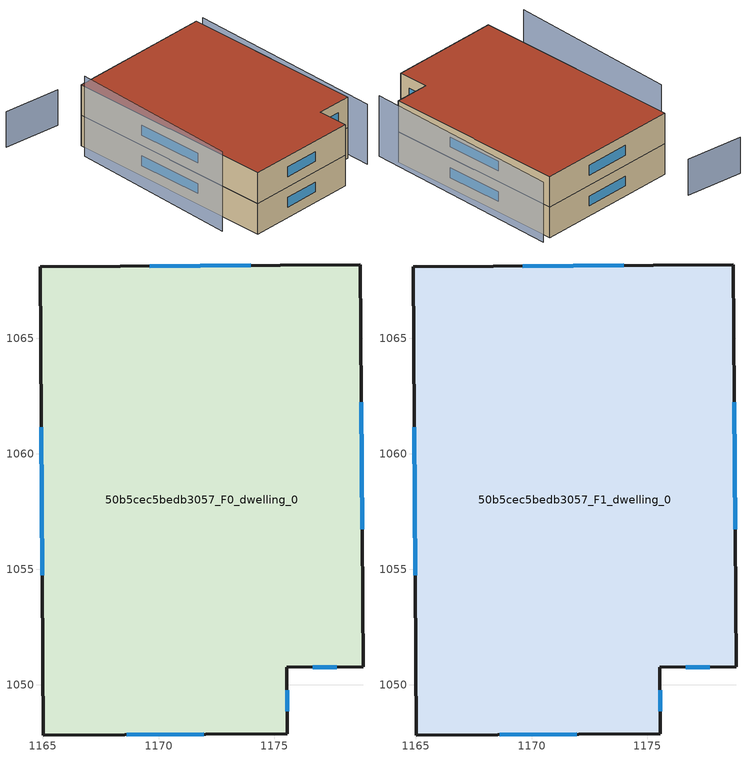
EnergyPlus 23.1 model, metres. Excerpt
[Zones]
50b5cec5bedb3057_F0_dwelling_0
 floor ground (EU_floor_Construction): 1178.72,1068.18 1178.84,1050.78 1175.56,1050.75 1175.58,1047.89 1165.02,1047.81 1164.87,1068.08 z0
 wall outside (EU_wall_Construction): 1164.87,1068.08 1165.02,1047.81 1175.58,1047.89 1175.56,1050.75 1178.84,1050.78 1178.72,1068.18 1164.87,1068.08 z0:3
 window (EU_Window_Construction): 1164.92,1061.14 1164.97,1054.75 / 1173.98,1068.15 1169.61,1068.12 / 1178.8,1056.73 1178.76,1062.22 / 1176.68,1050.76 1177.72,1050.77 / 1175.57,1048.87 1175.56,1049.77 / 1168.63,1047.84 1171.96,1047.86 z1.03:1.97
50b5cec5bedb3057_F1_dwelling_0
 floor to 50b5cec5bedb3057_F0_dwelling_0 (EU_floor_Construction): 1178.72,1068.18 1178.84,1050.78 1175.56,1050.75 1175.58,1047.89 1165.02,1047.81 1164.87,1068.08 z3
 wall outside (EU_wall_Construction): 1164.87,1068.08 1165.02,1047.81 1175.58,1047.89 1175.56,1050.75 1178.84,1050.78 1178.72,1068.18 1164.87,1068.08 z3:6
 window (EU_Window_Construction): 1164.92,1061.14 1164.97,1054.75 / 1173.98,1068.15 1169.61,1068.12 / 1178.8,1056.73 1178.76,1062.22 / 1176.68,1050.76 1177.72,1050.77 / 1175.57,1048.87 1175.56,1049.77 / 1168.63,1047.84 1171.96,1047.86 z4.03:4.97
 roof outside (EU_roof_Construction): 1178.84,1050.78 1178.72,1068.18 1164.87,1068.08 1165.02,1047.81 1175.58,1047.89 1175.56,1050.75 z6
shading: 1179.29,1048.95 1179.63,1068.26 z0:5.9; 1163.89,1066.78 1163.3,1050.28 z0:7.8; 1165.87,1071.76 1160.36,1072.47 z0:3.5
[Building]
EU S2 Campaign: North Axis=0; Terrain=City; Solar Distribution=FullExterior
[Site:Location]
Cape.Town.Intl.AP: Latitude=-33.965; Longitude=18.602; Time Zone=2; Elevation=46
[SizingPeriod:WeatherFileDays]
AnnualSizingPeriod: Begin Month=1; Begin Day of Month=1; End Month=12; End Day of Month=31; Day of Week for Start Day=Monday; Use Weather File Daylight Saving Period=No; Use Weather File Rain and Snow Indicators=No
[MATERIAL]
EU_InternalMass_Material: Roughness=MediumRough; Thickness=0.1; Conductivity=1; Density=1800; Specific Heat=900; Thermal Absorptance=0.9; Solar Absorptance=0.7; Visible Absorptance=0.7
[MATERIAL:NOMASS] Roughness=MediumRough; Thermal Absorptance=0.9; Solar Absorptance=0.7; Visible Absorptance=0.7
Name | Thermal Resistance
EU_wall_NoMass | 0.493876
EU_roof_NoMass | 0.449382
EU_floor_NoMass | 1.25
[WINDOWMATERIAL:SIMPLEGLAZINGSYSTEM]
EU_Window_SimpleGlazing: UFactor=4.4; Solar Heat Gain Coefficient=0.85; Visible Transmittance=0.85
[CONSTRUCTION]
EU_wall_Construction: EU_wall_NoMass
EU_roof_Construction: EU_roof_NoMass
EU_floor_Construction: EU_floor_NoMass
EU_Window_Construction: EU_Window_SimpleGlazing
EU_InternalMass_Construction: EU_InternalMass_Material
[ZONE] Type=1; Multiplier=1; Ceiling Height=autocalculate; Floor Area=autocalculate; Part of Total Floor Area=Yes
Name | Volume
50b5cec5bedb3057_F0_dwelling_0 | 813.836
50b5cec5bedb3057_F1_dwelling_0 | 813.835
[INTERNALMASS] Construction=EU_InternalMass_Construction; Surface Area=271.278
Name | Zone or ZoneList
50b5cec5bedb3057_F0_dwelling_0_EU_InternalMass | 50b5cec5bedb3057_F0_dwelling_0
50b5cec5bedb3057_F1_dwelling_0_EU_InternalMass | 50b5cec5bedb3057_F1_dwelling_0
[OTHEREQUIPMENT] Fuel Type=Electricity; Design Level Calculation Method=Watts/Area; Power per Zone Floor Area=1; Fraction Latent=0; Fraction Radiant=0; Fraction Lost=0; Carbon Dioxide Generation Rate=0; EndUse Subcategory=EU_Step8_InternalGains
Name | Zone or ZoneList or Space or SpaceList | Schedule
EU_Step8_InternalGain_50b5cec5bedb3057_F0_dwelling_0_f000 | 50b5cec5bedb3057_F0_dwelling_0 | EU_Step8_GainSchedule_50b5cec5bedb3057_F0_dwelling_0_f000
EU_Step8_InternalGain_50b5cec5bedb3057_F1_dwelling_0_f000 | 50b5cec5bedb3057_F1_dwelling_0 | EU_Step8_GainSchedule_50b5cec5bedb3057_F1_dwelling_0_f000
[ZONEVENTILATION:DESIGNFLOWRATE] Schedule=EU_AlwaysOn; Design Flow Rate Calculation Method=AirChanges/Hour; Air Changes per Hour=0.64; Ventilation Type=Natural; Fan Pressure Rise=0; Fan Total Efficiency=1; Constant Term Coefficient=1; Temperature Term Coefficient=0; Velocity Term Coefficient=0; Velocity Squared Term Coefficient=0; Minimum Indoor Temperature=-100; Maximum Indoor Temperature=100; Delta Temperature=-100; Minimum Outdoor Temperature=-100; Maximum Outdoor Temperature=100; Maximum Wind Speed=40
Name | Zone or ZoneList or Space or SpaceList
EU_ConstantAir_50b5cec5bedb3057_F0_dwelling_0 | 50b5cec5bedb3057_F0_dwelling_0
EU_ConstantAir_50b5cec5bedb3057_F1_dwelling_0 | 50b5cec5bedb3057_F1_dwelling_0
[HVACTEMPLATE:THERMOSTAT] Constant Heating Setpoint=20; Constant Cooling Setpoint=50
EU_HeatOnly_50b5cec5bedb3057_F0_dwelling_0; EU_HeatOnly_50b5cec5bedb3057_F1_dwelling_0
[HVACTEMPLATE:ZONE:IDEALLOADSAIRSYSTEM] System Availability Schedule=EU_AlwaysOn; Maximum Heating Supply Air Temperature=50; Minimum Cooling Supply Air Temperature=13; Maximum Heating Supply Air Humidity Ratio=0.0156; Minimum Cooling Supply Air Humidity Ratio=0.0077; Heating Limit=NoLimit; Cooling Limit=NoLimit; Heating Availability Schedule=EU_AlwaysOn; Cooling Availability Schedule=EU_CoolingOff; Dehumidification Control Type=ConstantSensibleHeatRatio; Cooling Sensible Heat Ratio=0.7; Dehumidification Setpoint=60; Humidification Control Type=None; Humidification Setpoint=30; Outdoor Air Method=None; Outdoor Air Flow Rate per Person=0.00944; Outdoor Air Flow Rate per Zone Floor Area=0; Outdoor Air Flow Rate per Zone=0; Demand Controlled Ventilation Type=None; Outdoor Air Economizer Type=NoEconomizer; Heat Recovery Type=None; Sensible Heat Recovery Effectiveness=0.7; Latent Heat Recovery Effectiveness=0.65
Name | Template Thermostat
50b5cec5bedb3057_F0_dwelling_0 | EU_HeatOnly_50b5cec5bedb3057_F0_dwelling_0
50b5cec5bedb3057_F1_dwelling_0 | EU_HeatOnly_50b5cec5bedb3057_F1_dwelling_0
[SIZING:ZONE] Zone Cooling Design Supply Air Temperature Input Method=SupplyAirTemperature; Zone Cooling Design Supply Air Temperature=13; Zone Heating Design Supply Air Temperature Input Method=SupplyAirTemperature; Zone Heating Design Supply Air Temperature=50; Zone Cooling Design Supply Air Humidity Ratio=0.008; Zone Heating Design Supply Air Humidity Ratio=0.008; Cooling Design Air Flow Method=DesignDay; Cooling Design Air Flow Rate=0; Cooling Minimum Air Flow per Zone Floor Area=0.000762; Cooling Minimum Air Flow=0; Cooling Minimum Air Flow Fraction=0.2; Heating Design Air Flow Method=DesignDay; Heating Design Air Flow Rate=0; Heating Maximum Air Flow per Zone Floor Area=0.002032; Heating Maximum Air Flow=0.141576; Heating Maximum Air Flow Fraction=0.3; Account for Dedicated Outdoor Air System=No; Dedicated Outdoor Air System Control Strategy=NeutralSupplyAir; Dedicated Outdoor Air Low Setpoint Temperature for Design=autosize; Dedicated Outdoor Air High Setpoint Temperature for Design=autosize; Zone Load Sizing Method=Sensible Load Only No Latent Load; Zone Latent Cooling Design Supply Air Humidity Ratio Input Method=HumidityRatioDifference; Zone Cooling Design Supply Air Humidity Ratio Difference=0.005; Zone Latent Heating Design Supply Air Humidity Ratio Input Method=HumidityRatioDifference; Zone Humidification Design Supply Air Humidity Ratio Difference=0.005
50b5cec5bedb3057_F0_dwelling_0; 50b5cec5bedb3057_F1_dwelling_0
[SCHEDULE:CONSTANT]
Name | Hourly Value
EU_AlwaysOn | 1
EU_CoolingOff | 0
[SCHEDULE:FILE] Column Number=1; Rows to Skip at Top=0; Number of Hours of Data=8760; Column Separator=Comma; Interpolate to Timestep=No; Minutes per Item=60; Adjust Schedule for Daylight Savings=Yes
Name | File
EU_Step8_GainSchedule_50b5cec5bedb3057_F0_dwelling_0_f000 | ../../schedules/50b5cec5bedb3057/50b5cec5bedb3057_F0_dwelling_0_f000_gain.csv
EU_Step8_GainSchedule_50b5cec5bedb3057_F1_dwelling_0_f000 | ../../schedules/50b5cec5bedb3057/50b5cec5bedb3057_F1_dwelling_0_f000_gain.csv
